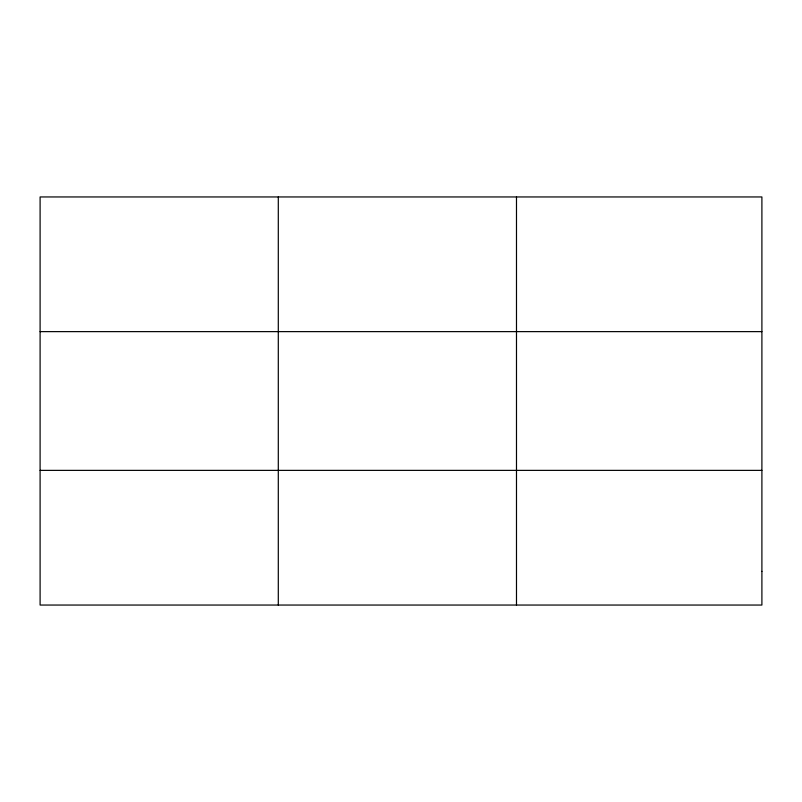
<?xml version="1.0" encoding="UTF-8"?>
<svg xmlns="http://www.w3.org/2000/svg" width="802" height="802" viewBox="0 0 802 802"><rect width="100%" height="100%" fill="white"/><g stroke="black" fill="none" stroke-linecap="round" stroke-linejoin="round"><path stroke-width="1.2" d="M278.294 196.951L278.294 605.049M516.488 196.951L516.488 605.049M40.1 331.627L761.9 331.627M40.1 470.373L761.9 470.373M761.9 571.375L761.9 605.049L40.1 605.049L40.1 196.951L761.9 196.951L761.9 571.375"/></g></svg>
